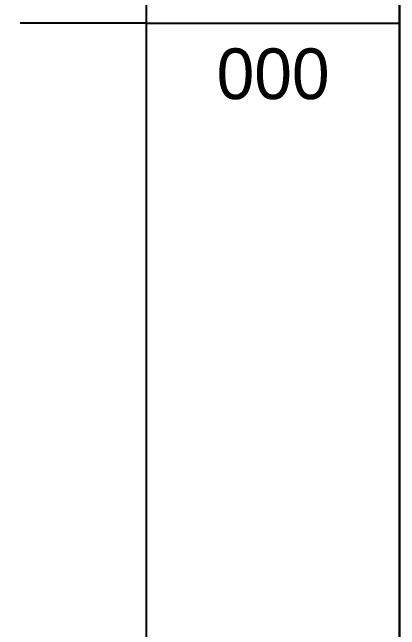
# Model space of a CAD drawing. Extents: x 155532 to 155646, y 598913 to 599004.
# Drawn here: x 155591.31 to 155595.14, y 598994.01 to 599000.11 of the extents above; entities that cross this region are included whole.
import ezdxf
from ezdxf.enums import TextEntityAlignment as Align

# ---------------------------------------------------------------- set-up
doc = ezdxf.new("R2010")
doc.units = 0
doc.header["$LTSCALE"] = 0.25
for name, color, linetype in [('C1680', 7, 'CONTINUOUS'), ('M1200', 7, 'CONTINUOUS'), ('M1280', 7, 'CONTINUOUS')]:
    doc.layers.add(name, color=color, linetype=linetype)
doc.styles.add('TRHEBTXT', font='hebtxt.shx')

msp = doc.modelspace()

# ---------------------------------------------------------------- linework, layer by layer
at = {"layer": 'C1680'}
for q in [(155591.3875, 599000), (155595.1375, 599000)]:
    msp.add_line((155592.6375, 599000), q, dxfattribs=at)
msp.add_lwpolyline([(155532.3946, 598912.9651), (155595.1375, 598912.9651), (155595.1375, 599003.8174), (155532.3946, 599003.8174), (155532.3946, 598912.9651)], dxfattribs=at)
at = {"layer": 'M1200'}
msp.add_lwpolyline([(155534.8946, 598915.4651), (155592.6375, 598915.4651), (155592.6375, 599001.3174), (155534.8946, 599001.3174), (155534.8946, 598915.4651)], dxfattribs=at)
at = {"layer": 'M1280'}
msp.add_lwpolyline([(155603.5125, 598912.9651), (155603.5125, 599003.8174), (155595.1375, 599003.8174), (155595.1361, 598928.7388)], dxfattribs=at)

# ---------------------------------------------------------------- texts
at = {"layer": 'C1680', "style": 'TRHEBTXT'}
msp.add_text('000', height=0.5, dxfattribs=at).set_placement((155593.8875, 598999.75), align=Align.TOP_CENTER)

doc.saveas('drawing.dxf')
